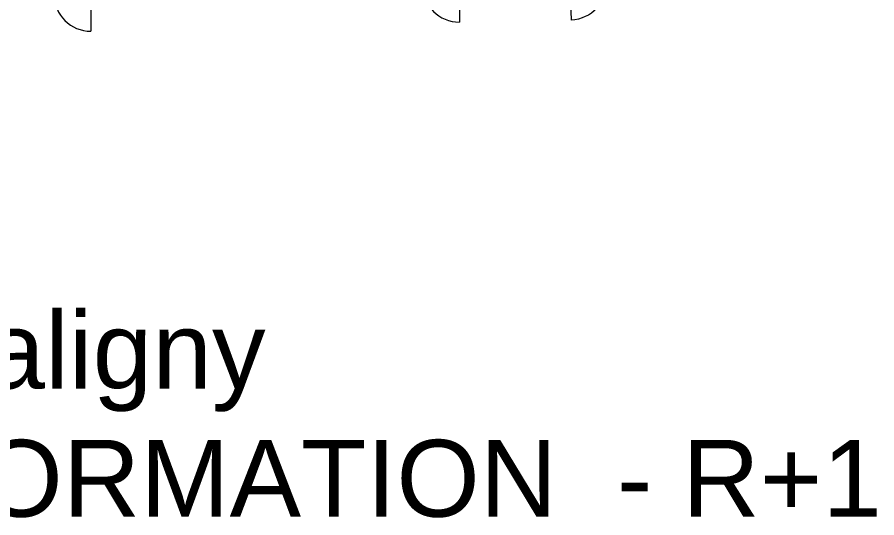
# Model space of a CAD drawing. Header units: metres. Extents: x 382092 to 525597, y 303932 to 353394.
# Drawn here: x 413254 to 441247, y 303932 to 320219 of the extents above; entities that cross this region are included whole.
import ezdxf

# ---------------------------------------------------------------- set-up
doc = ezdxf.new("R2010")
doc.units = ezdxf.units.M
doc.header["$LTSCALE"] = 2
doc.header["$MEASUREMENT"] = 0
doc.layers.add('0.01', color=8, linetype='Continuous')
doc.layers.add('0.03', color=151, linetype='Continuous', lineweight=5)

msp = doc.modelspace()

# ---------------------------------------------------------------- linework, layer by layer
at = {"layer": '0.01', "flags": 128}
for points in [[(429929, 321463, 0.007308), (388004, 320057)], [(414454, 320897, 0.004612), (388004, 319867)]]:
    msp.add_lwpolyline(points, format="xyb", dxfattribs=at)
at = {"layer": '0.03', "flags": 128}
for points in [[(426454, 321248, 0.411835), (427654, 320058)], [(432452, 321358, -0.411835), (431294, 320128)], [(414454, 320952, 0.411835), (415654, 319762)]]:
    msp.add_lwpolyline(points, format="xyb", dxfattribs=at)
at = {"layer": '0.03'}
for points in [[(427654, 321258), (427654, 320058)], [(415654, 320962), (415654, 319762)]]:
    msp.add_lwpolyline(points, dxfattribs=at)
at = {"layer": '0.03', "flags": 128}
msp.add_lwpolyline([(431252, 321327), (431294, 320128)], dxfattribs=at)

# ---------------------------------------------------------------- texts
at = {"insert": (388741, 310635), "char_height": 2500, "attachment_point": 1}
msp.add_mtext_dynamic_manual_height_columns('{\\f@Arial Unicode MS|b0|i0|c0|p34;\\C5;ENSICAEN - Caligny\\PCENTRE DE FORMATION  \\C256;-\\C5; \\C256;R+1}', width=178605.77, gutter_width=2000, heights=[0], dxfattribs=at)

doc.saveas('drawing.dxf')
